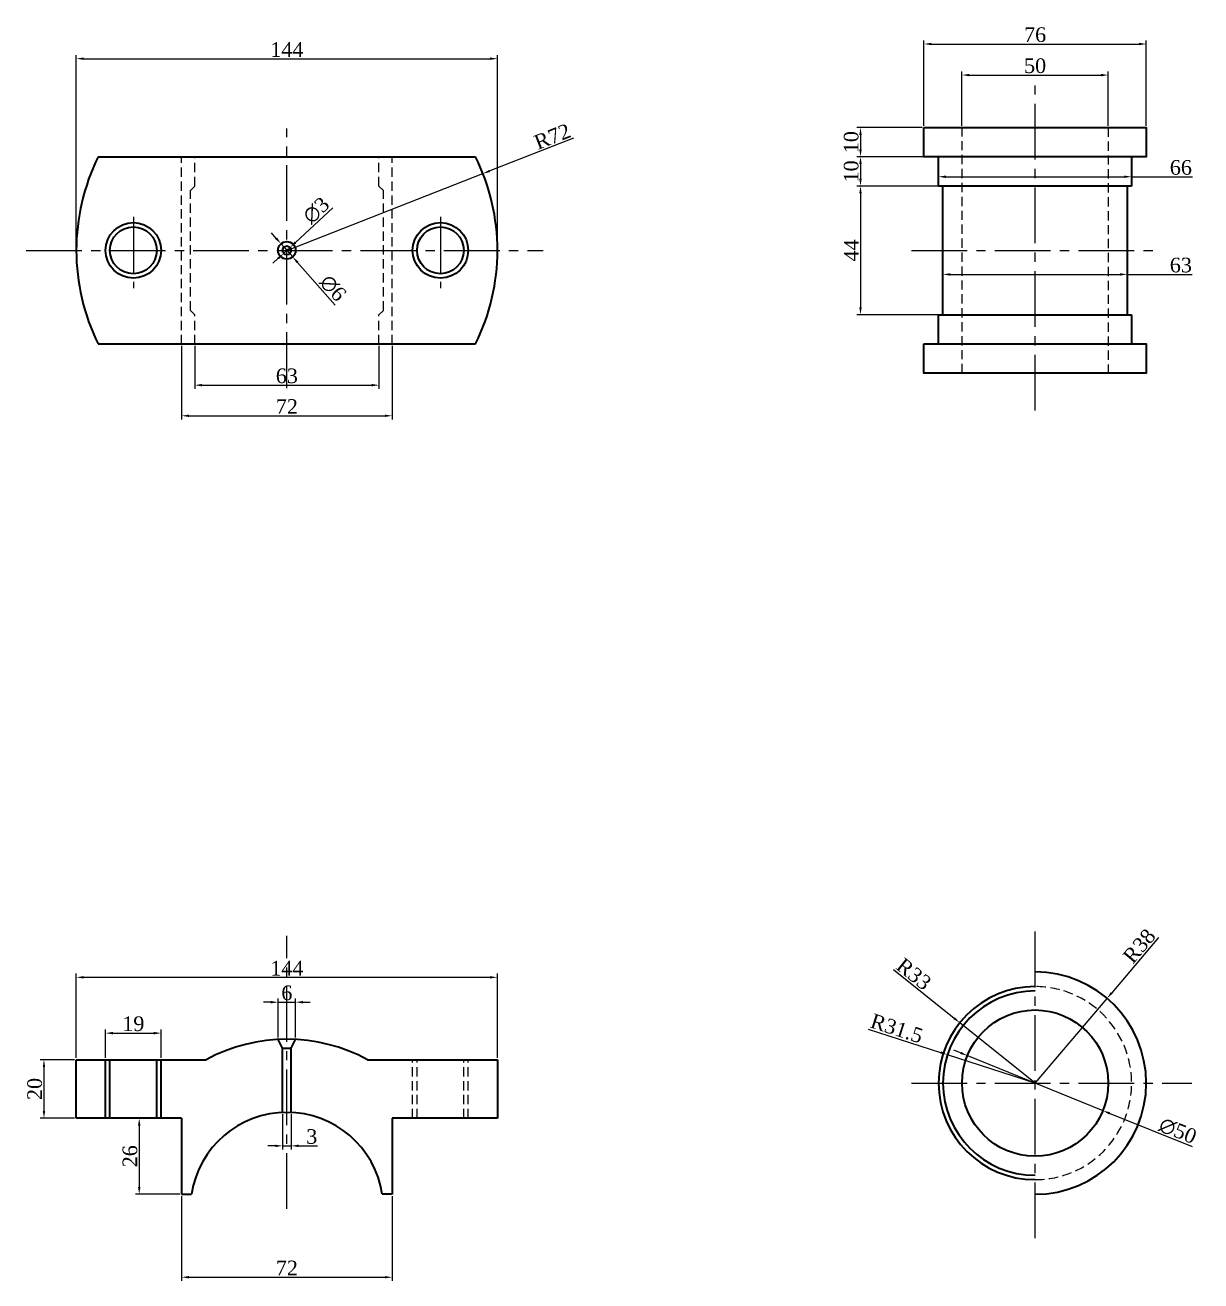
# Model space of a CAD drawing. Header units: millimetres. Extents: x 15432319 to 15433264, y 6507346 to 6507803.
# Drawn here: x 15432861.9 to 15433263.9, y 6507352.6 to 6507781.8 of the extents above; entities that cross this region are included whole.
import ezdxf

# ---------------------------------------------------------------- set-up
doc = ezdxf.new("R2010")
doc.units = ezdxf.units.MM
doc.header["$PDSIZE"] = 5
doc.linetypes.add('CENTER2', pattern=[28.575, 19.05, -3.175, 3.175, -3.175])
doc.linetypes.add('HIDDEN2', pattern=[4.7625, 3.175, -1.5875])
for name, color, linetype, lineweight in [('Center', 1, 'CENTER2', 18), ('Dimension', 123, 'Continuous', 18), ('Hidden', 5, 'HIDDEN2', 18), ('Object', 7, 'Continuous', 35)]:
    doc.layers.add(name, color=color, linetype=linetype, lineweight=lineweight)
doc.styles.get("Standard").update_dxf_attribs({"font": 'times.ttf'})
doc.dimstyles.new('ISO-25', dxfattribs={"dimtxt": 2.5, "dimasz": 2.5, "dimexe": 1.25, "dimexo": 0.625, "dimtad": 1, "dimtxsty": 'Standard', "dimcen": 2.5, "dimadec": 0, "dimazin": 0, "dimtfac": 1, "dimtmove": 0, "dimatfit": 3, "dimfxl": 1, "dimarcsym": 0})

# ---------------------------------------------------------------- blocks, each defined once
blk = doc.blocks.new('*D41')
at = {"layer": 'Defpoints', "color": 0, "transparency": 16777216}
for p in [(15432915.38, 6507408.17), (15432900.89, 6507382.17), (15432915.38, 6507382.17)]:
    blk.add_point(p, dxfattribs=at)
at = {"layer": 'Dimension', "transparency": 16777216}
for p, q in [((15432914.76, 6507408.17), (15432899.64, 6507408.17)), ((15432900.89, 6507405.67), (15432900.89, 6507384.67)), ((15432914.76, 6507382.17), (15432899.64, 6507382.17))]:
    blk.add_line(p, q, dxfattribs=at)
for points in [[(15432900.48, 6507405.67), (15432901.31, 6507405.67), (15432900.89, 6507408.17)], [(15432900.48, 6507384.67), (15432901.31, 6507384.67), (15432900.89, 6507382.17)]]:
    blk.add_solid(points, dxfattribs=at)
at = {"layer": 'Dimension', "transparency": 16777216, "insert": (15432897.73, 6507395.17), "char_height": 5, "attachment_point": 5, "rotation": 90}
blk.add_mtext('26', dxfattribs=at)
blk = doc.blocks.new('*D42')
at = {"layer": 'Defpoints', "color": 0, "transparency": 16777216}
for p in [(15432915.38, 6507382.17), (15432987.38, 6507382.17), (15432987.38, 6507353.81)]:
    blk.add_point(p, dxfattribs=at)
at = {"layer": 'Dimension', "transparency": 16777216}
for p, q in [((15432915.38, 6507381.54), (15432915.38, 6507352.56)), ((15432987.38, 6507381.54), (15432987.38, 6507352.56)), ((15432917.88, 6507353.81), (15432984.88, 6507353.81))]:
    blk.add_line(p, q, dxfattribs=at)
for points in [[(15432917.88, 6507354.23), (15432917.88, 6507353.4), (15432915.38, 6507353.81)], [(15432984.88, 6507354.23), (15432984.88, 6507353.4), (15432987.38, 6507353.81)]]:
    blk.add_solid(points, dxfattribs=at)
at = {"layer": 'Dimension', "transparency": 16777216, "insert": (15432951.38, 6507356.99), "char_height": 5, "attachment_point": 5}
blk.add_mtext('72', dxfattribs=at)
blk = doc.blocks.new('*D44')
at = {"layer": 'Defpoints', "color": 0, "transparency": 16777216}
for p in [(15432879.38, 6507428.17), (15432868.32, 6507408.17), (15432879.38, 6507408.17)]:
    blk.add_point(p, dxfattribs=at)
at = {"layer": 'Dimension', "transparency": 16777216}
for p, q in [((15432878.76, 6507428.17), (15432867.07, 6507428.17)), ((15432868.32, 6507425.67), (15432868.32, 6507410.67)), ((15432878.76, 6507408.17), (15432867.07, 6507408.17))]:
    blk.add_line(p, q, dxfattribs=at)
for points in [[(15432867.91, 6507425.67), (15432868.74, 6507425.67), (15432868.32, 6507428.17)], [(15432867.91, 6507410.67), (15432868.74, 6507410.67), (15432868.32, 6507408.17)]]:
    blk.add_solid(points, dxfattribs=at)
at = {"layer": 'Dimension', "transparency": 16777216, "insert": (15432865.16, 6507418.17), "char_height": 5, "attachment_point": 5, "rotation": 90}
blk.add_mtext('20', dxfattribs=at)
blk = doc.blocks.new('*D45')
at = {"layer": 'Defpoints', "color": 0, "transparency": 16777216}
for p in [(15432908.38, 6507437.25), (15432889.38, 6507428.17), (15432908.38, 6507428.17)]:
    blk.add_point(p, dxfattribs=at)
at = {"layer": 'Dimension', "transparency": 16777216}
for p, q in [((15432889.38, 6507428.79), (15432889.38, 6507438.5)), ((15432891.88, 6507437.25), (15432905.88, 6507437.25)), ((15432908.38, 6507428.79), (15432908.38, 6507438.5))]:
    blk.add_line(p, q, dxfattribs=at)
for points in [[(15432891.88, 6507437.67), (15432891.88, 6507436.83), (15432889.38, 6507437.25)], [(15432905.88, 6507437.67), (15432905.88, 6507436.83), (15432908.38, 6507437.25)]]:
    blk.add_solid(points, dxfattribs=at)
at = {"layer": 'Dimension', "transparency": 16777216, "insert": (15432898.88, 6507440.43), "char_height": 5, "attachment_point": 5}
blk.add_mtext('19', dxfattribs=at)
blk = doc.blocks.new('*D46')
at = {"layer": 'Defpoints', "color": 0, "transparency": 16777216}
for p in [(15432954.38, 6507447.83), (15432948.38, 6507435.09), (15432954.38, 6507435.09)]:
    blk.add_point(p, dxfattribs=at)
at = {"layer": 'Dimension', "transparency": 16777216}
for p, q in [((15432948.38, 6507435.71), (15432948.38, 6507449.08)), ((15432954.38, 6507435.71), (15432954.38, 6507449.08)), ((15432945.88, 6507447.83), (15432943.38, 6507447.83)), ((15432948.38, 6507447.83), (15432954.38, 6507447.83)), ((15432956.88, 6507447.83), (15432959.38, 6507447.83))]:
    blk.add_line(p, q, dxfattribs=at)
for points in [[(15432945.88, 6507448.24), (15432945.88, 6507447.41), (15432948.38, 6507447.83)], [(15432956.88, 6507448.24), (15432956.88, 6507447.41), (15432954.38, 6507447.83)]]:
    blk.add_solid(points, dxfattribs=at)
at = {"layer": 'Dimension', "transparency": 16777216, "insert": (15432951.38, 6507451), "char_height": 5, "attachment_point": 5}
blk.add_mtext('6', dxfattribs=at)
blk = doc.blocks.new('*D47')
at = {"layer": 'Defpoints', "color": 0, "transparency": 16777216}
for p in [(15432949.88, 6507410.13), (15432952.88, 6507410.13), (15432952.88, 6507398.72)]:
    blk.add_point(p, dxfattribs=at)
at = {"layer": 'Dimension', "transparency": 16777216}
for p, q in [((15432949.88, 6507409.51), (15432949.88, 6507397.47)), ((15432952.88, 6507409.51), (15432952.88, 6507397.47)), ((15432947.38, 6507398.72), (15432944.88, 6507398.72)), ((15432949.88, 6507398.72), (15432952.88, 6507398.72)), ((15432955.38, 6507398.72), (15432961.91, 6507398.72))]:
    blk.add_line(p, q, dxfattribs=at)
for points in [[(15432947.38, 6507399.14), (15432947.38, 6507398.31), (15432949.88, 6507398.72)], [(15432955.38, 6507399.14), (15432955.38, 6507398.31), (15432952.88, 6507398.72)]]:
    blk.add_solid(points, dxfattribs=at)
at = {"layer": 'Dimension', "transparency": 16777216, "insert": (15432959.9, 6507401.89), "char_height": 5, "attachment_point": 5}
blk.add_mtext('3', dxfattribs=at)
blk = doc.blocks.new('*D48')
at = {"layer": 'Defpoints', "color": 0, "transparency": 16777216}
for p in [(15433023.38, 6507456.33), (15432879.38, 6507428.17), (15433023.38, 6507428.17)]:
    blk.add_point(p, dxfattribs=at)
at = {"layer": 'Dimension', "transparency": 16777216}
for p, q in [((15432879.38, 6507428.79), (15432879.38, 6507457.58)), ((15433023.38, 6507428.79), (15433023.38, 6507457.58)), ((15432881.88, 6507456.33), (15433020.88, 6507456.33))]:
    blk.add_line(p, q, dxfattribs=at)
for points in [[(15432881.88, 6507456.74), (15432881.88, 6507455.91), (15432879.38, 6507456.33)], [(15433020.88, 6507456.74), (15433020.88, 6507455.91), (15433023.38, 6507456.33)]]:
    blk.add_solid(points, dxfattribs=at)
at = {"layer": 'Dimension', "transparency": 16777216, "insert": (15432951.38, 6507459.45), "char_height": 5, "attachment_point": 5}
blk.add_mtext('144', dxfattribs=at)
blk = doc.blocks.new('*D50')
at = {"layer": 'Defpoints', "color": 0, "transparency": 16777216}
for p in [(15433023.38, 6507770.34), (15432879.38, 6507704.81), (15433023.38, 6507704.81)]:
    blk.add_point(p, dxfattribs=at)
at = {"layer": 'Dimension', "transparency": 16777216}
for p, q in [((15432879.38, 6507705.44), (15432879.38, 6507771.59)), ((15432881.88, 6507770.34), (15433020.88, 6507770.34)), ((15433023.38, 6507705.44), (15433023.38, 6507771.59))]:
    blk.add_line(p, q, dxfattribs=at)
for points in [[(15432881.88, 6507770.76), (15432881.88, 6507769.93), (15432879.38, 6507770.34)], [(15433020.88, 6507770.76), (15433020.88, 6507769.93), (15433023.38, 6507770.34)]]:
    blk.add_solid(points, dxfattribs=at)
at = {"layer": 'Dimension', "transparency": 16777216, "insert": (15432951.38, 6507773.47), "char_height": 5, "attachment_point": 5}
blk.add_mtext('144', dxfattribs=at)
blk = doc.blocks.new('*D51')
at = {"layer": 'Defpoints', "color": 0, "transparency": 16777216}
for p in [(15433018.43, 6507731.06), (15432951.38, 6507704.81)]:
    blk.add_point(p, dxfattribs=at)
at = {"layer": 'Dimension', "transparency": 16777216}
for p, q in [((15433049.43, 6507743.2), (15433020.75, 6507731.97)), ((15432951.38, 6507704.81), (15433018.43, 6507731.06))]:
    blk.add_line(p, q, dxfattribs=at)
blk.add_solid([(15433020.6, 6507732.36), (15433020.91, 6507731.59), (15433018.43, 6507731.06)], dxfattribs=at)
at = {"layer": 'Dimension', "transparency": 16777216, "insert": (15433042.16, 6507743.76), "char_height": 5, "attachment_point": 5, "rotation": 21.3804}
blk.add_mtext('R72', dxfattribs=at)
blk = doc.blocks.new('*D52')
at = {"layer": 'Defpoints', "color": 0, "transparency": 16777216}
for p in [(15432949.39, 6507707.06), (15432953.37, 6507702.57)]:
    blk.add_point(p, dxfattribs=at)
at = {"layer": 'Dimension', "transparency": 16777216}
for p, q in [((15432947.73, 6507708.93), (15432946.07, 6507710.8)), ((15432949.39, 6507707.06), (15432953.37, 6507702.57)), ((15432967.95, 6507686.14), (15432955.03, 6507700.7))]:
    blk.add_line(p, q, dxfattribs=at)
for points in [[(15432948.04, 6507709.21), (15432947.42, 6507708.65), (15432949.39, 6507707.06)], [(15432955.34, 6507700.98), (15432954.72, 6507700.42), (15432953.37, 6507702.57)]]:
    blk.add_solid(points, dxfattribs=at)
at = {"layer": 'Dimension', "transparency": 16777216, "insert": (15432967.14, 6507691.92), "char_height": 5, "attachment_point": 5, "rotation": 311.5821}
blk.add_mtext('∅6', dxfattribs=at)
blk = doc.blocks.new('*D53')
at = {"layer": 'Defpoints', "color": 0, "transparency": 16777216}
for p in [(15432952.48, 6507705.83), (15432950.28, 6507703.8)]:
    blk.add_point(p, dxfattribs=at)
at = {"layer": 'Dimension', "transparency": 16777216}
for p, q in [((15432967.07, 6507719.31), (15432954.32, 6507707.53)), ((15432950.28, 6507703.8), (15432952.48, 6507705.83)), ((15432948.44, 6507702.1), (15432946.61, 6507700.4))]:
    blk.add_line(p, q, dxfattribs=at)
for points in [[(15432954.04, 6507707.84), (15432954.6, 6507707.22), (15432952.48, 6507705.83)], [(15432948.16, 6507702.41), (15432948.73, 6507701.79), (15432950.28, 6507703.8)]]:
    blk.add_solid(points, dxfattribs=at)
at = {"layer": 'Dimension', "transparency": 16777216, "insert": (15432961.42, 6507718.5), "char_height": 5, "attachment_point": 5, "rotation": 42.7493}
blk.add_mtext('∅3', dxfattribs=at)
blk = doc.blocks.new('*D54')
at = {"layer": 'Defpoints', "color": 0, "transparency": 16777216}
for p in [(15432919.88, 6507672.81), (15432982.88, 6507672.81), (15432982.88, 6507658.74)]:
    blk.add_point(p, dxfattribs=at)
at = {"layer": 'Dimension', "transparency": 16777216}
for p, q in [((15432919.88, 6507672.19), (15432919.88, 6507657.49)), ((15432982.88, 6507672.19), (15432982.88, 6507657.49)), ((15432922.38, 6507658.74), (15432980.38, 6507658.74))]:
    blk.add_line(p, q, dxfattribs=at)
for points in [[(15432922.38, 6507659.16), (15432922.38, 6507658.32), (15432919.88, 6507658.74)], [(15432980.38, 6507659.16), (15432980.38, 6507658.32), (15432982.88, 6507658.74)]]:
    blk.add_solid(points, dxfattribs=at)
at = {"layer": 'Dimension', "transparency": 16777216, "insert": (15432951.38, 6507661.91), "char_height": 5, "attachment_point": 5}
blk.add_mtext('63', dxfattribs=at)
blk = doc.blocks.new('*D55')
at = {"layer": 'Defpoints', "color": 0, "transparency": 16777216}
for p in [(15432915.38, 6507672.81), (15432987.38, 6507672.81), (15432987.38, 6507648.28)]:
    blk.add_point(p, dxfattribs=at)
at = {"layer": 'Dimension', "transparency": 16777216}
for p, q in [((15432915.38, 6507672.19), (15432915.38, 6507647.03)), ((15432987.38, 6507672.19), (15432987.38, 6507647.03)), ((15432917.88, 6507648.28), (15432984.88, 6507648.28))]:
    blk.add_line(p, q, dxfattribs=at)
for points in [[(15432917.88, 6507648.69), (15432917.88, 6507647.86), (15432915.38, 6507648.28)], [(15432984.88, 6507648.69), (15432984.88, 6507647.86), (15432987.38, 6507648.28)]]:
    blk.add_solid(points, dxfattribs=at)
at = {"layer": 'Dimension', "transparency": 16777216, "insert": (15432951.38, 6507651.45), "char_height": 5, "attachment_point": 5}
blk.add_mtext('72', dxfattribs=at)
blk = doc.blocks.new('*D56')
at = {"layer": 'Defpoints', "color": 0, "transparency": 16777216}
for p in [(15433175.73, 6507726.81), (15433147.53, 6507682.81), (15433175.73, 6507682.81)]:
    blk.add_point(p, dxfattribs=at)
at = {"layer": 'Dimension', "transparency": 16777216}
for p, q in [((15433175.11, 6507726.81), (15433146.28, 6507726.81)), ((15433147.53, 6507724.31), (15433147.53, 6507685.31)), ((15433175.11, 6507682.81), (15433146.28, 6507682.81))]:
    blk.add_line(p, q, dxfattribs=at)
for points in [[(15433147.11, 6507724.31), (15433147.94, 6507724.31), (15433147.53, 6507726.81)], [(15433147.11, 6507685.31), (15433147.94, 6507685.31), (15433147.53, 6507682.81)]]:
    blk.add_solid(points, dxfattribs=at)
at = {"layer": 'Dimension', "transparency": 16777216, "insert": (15433144.4, 6507704.81), "char_height": 5, "attachment_point": 5, "rotation": 90}
blk.add_mtext('44', dxfattribs=at)
blk = doc.blocks.new('*D57')
at = {"layer": 'Defpoints', "color": 0, "transparency": 16777216}
for p in [(15433174.23, 6507736.81), (15433147.53, 6507726.81), (15433174.23, 6507726.81)]:
    blk.add_point(p, dxfattribs=at)
at = {"layer": 'Dimension', "transparency": 16777216}
for p, q in [((15433173.61, 6507736.81), (15433146.28, 6507736.81)), ((15433147.53, 6507734.31), (15433147.53, 6507729.31)), ((15433173.61, 6507726.81), (15433146.28, 6507726.81))]:
    blk.add_line(p, q, dxfattribs=at)
for points in [[(15433147.11, 6507734.31), (15433147.94, 6507734.31), (15433147.53, 6507736.81)], [(15433147.11, 6507729.31), (15433147.94, 6507729.31), (15433147.53, 6507726.81)]]:
    blk.add_solid(points, dxfattribs=at)
at = {"layer": 'Dimension', "transparency": 16777216, "insert": (15433144.36, 6507731.81), "char_height": 5, "attachment_point": 5, "rotation": 90}
blk.add_mtext('10', dxfattribs=at)
blk = doc.blocks.new('*D58')
at = {"layer": 'Defpoints', "color": 0, "transparency": 16777216}
for p in [(15433169.23, 6507746.81), (15433147.53, 6507736.81), (15433169.23, 6507736.81)]:
    blk.add_point(p, dxfattribs=at)
at = {"layer": 'Dimension', "transparency": 16777216}
for p, q in [((15433168.61, 6507746.81), (15433146.28, 6507746.81)), ((15433147.53, 6507744.31), (15433147.53, 6507739.31)), ((15433168.61, 6507736.81), (15433146.28, 6507736.81))]:
    blk.add_line(p, q, dxfattribs=at)
for points in [[(15433147.11, 6507744.31), (15433147.94, 6507744.31), (15433147.53, 6507746.81)], [(15433147.11, 6507739.31), (15433147.94, 6507739.31), (15433147.53, 6507736.81)]]:
    blk.add_solid(points, dxfattribs=at)
at = {"layer": 'Dimension', "transparency": 16777216, "insert": (15433144.36, 6507741.81), "char_height": 5, "attachment_point": 5, "rotation": 90}
blk.add_mtext('10', dxfattribs=at)
blk = doc.blocks.new('*D59')
at = {"layer": 'Defpoints', "color": 0, "transparency": 16777216}
for p in [(15433245.23, 6507775.36), (15433169.23, 6507746.81), (15433245.23, 6507746.81)]:
    blk.add_point(p, dxfattribs=at)
at = {"layer": 'Dimension', "transparency": 16777216}
for p, q in [((15433169.23, 6507747.44), (15433169.23, 6507776.61)), ((15433171.73, 6507775.36), (15433242.73, 6507775.36)), ((15433245.23, 6507747.44), (15433245.23, 6507776.61))]:
    blk.add_line(p, q, dxfattribs=at)
for points in [[(15433171.73, 6507775.78), (15433171.73, 6507774.94), (15433169.23, 6507775.36)], [(15433242.73, 6507775.78), (15433242.73, 6507774.94), (15433245.23, 6507775.36)]]:
    blk.add_solid(points, dxfattribs=at)
at = {"layer": 'Dimension', "transparency": 16777216, "insert": (15433207.23, 6507778.53), "char_height": 5, "attachment_point": 5}
blk.add_mtext('76', dxfattribs=at)
blk = doc.blocks.new('*D60')
at = {"layer": 'Defpoints', "color": 0, "transparency": 16777216}
for p in [(15433240.23, 6507729.98), (15433174.23, 6507726.81), (15433240.23, 6507726.81)]:
    blk.add_point(p, dxfattribs=at)
at = {"layer": 'Dimension', "transparency": 16777216}
for p, q in [((15433174.23, 6507727.44), (15433174.23, 6507731.23)), ((15433240.23, 6507727.44), (15433240.23, 6507731.23)), ((15433176.73, 6507729.98), (15433237.73, 6507729.98)), ((15433240.23, 6507729.98), (15433261.08, 6507729.98))]:
    blk.add_line(p, q, dxfattribs=at)
for points in [[(15433176.73, 6507730.4), (15433176.73, 6507729.57), (15433174.23, 6507729.98)], [(15433237.73, 6507730.4), (15433237.73, 6507729.57), (15433240.23, 6507729.98)]]:
    blk.add_solid(points, dxfattribs=at)
at = {"layer": 'Dimension', "transparency": 16777216, "insert": (15433257.07, 6507733.15), "char_height": 5, "attachment_point": 5}
blk.add_mtext('66', dxfattribs=at)
blk = doc.blocks.new('*D61')
at = {"layer": 'Defpoints', "color": 0, "transparency": 16777216}
for p in [(15433238.73, 6507696.6), (15433175.73, 6507682.81), (15433238.73, 6507682.81)]:
    blk.add_point(p, dxfattribs=at)
at = {"layer": 'Dimension', "transparency": 16777216}
for p, q in [((15433175.73, 6507683.44), (15433175.73, 6507697.85)), ((15433238.73, 6507683.44), (15433238.73, 6507697.85)), ((15433178.23, 6507696.6), (15433236.23, 6507696.6)), ((15433238.73, 6507696.6), (15433260.92, 6507696.6))]:
    blk.add_line(p, q, dxfattribs=at)
for points in [[(15433178.23, 6507697.02), (15433178.23, 6507696.18), (15433175.73, 6507696.6)], [(15433236.23, 6507697.02), (15433236.23, 6507696.18), (15433238.73, 6507696.6)]]:
    blk.add_solid(points, dxfattribs=at)
at = {"layer": 'Dimension', "transparency": 16777216, "insert": (15433257.07, 6507699.77), "char_height": 5, "attachment_point": 5}
blk.add_mtext('63', dxfattribs=at)
blk = doc.blocks.new('*D62')
at = {"layer": 'Defpoints', "color": 0, "transparency": 16777216}
for p in [(15433232.23, 6507764.74), (15433182.23, 6507746.81), (15433232.23, 6507746.81)]:
    blk.add_point(p, dxfattribs=at)
at = {"layer": 'Dimension', "transparency": 16777216}
for p, q in [((15433182.23, 6507747.44), (15433182.23, 6507765.99)), ((15433232.23, 6507747.44), (15433232.23, 6507765.99)), ((15433184.73, 6507764.74), (15433229.73, 6507764.74))]:
    blk.add_line(p, q, dxfattribs=at)
for points in [[(15433184.73, 6507765.16), (15433184.73, 6507764.32), (15433182.23, 6507764.74)], [(15433229.73, 6507765.16), (15433229.73, 6507764.32), (15433232.23, 6507764.74)]]:
    blk.add_solid(points, dxfattribs=at)
at = {"layer": 'Dimension', "transparency": 16777216, "insert": (15433207.23, 6507767.91), "char_height": 5, "attachment_point": 5}
blk.add_mtext('50', dxfattribs=at)
blk = doc.blocks.new('*D63')
at = {"layer": 'Defpoints', "color": 0, "transparency": 16777216}
for p in [(15433231.83, 6507449.14), (15433207.23, 6507420.17)]:
    blk.add_point(p, dxfattribs=at)
at = {"layer": 'Dimension', "transparency": 16777216}
for p, q in [((15433249.48, 6507469.93), (15433233.44, 6507451.04)), ((15433207.23, 6507420.17), (15433231.83, 6507449.14))]:
    blk.add_line(p, q, dxfattribs=at)
blk.add_solid([(15433233.13, 6507451.31), (15433233.76, 6507450.77), (15433231.83, 6507449.14)], dxfattribs=at)
at = {"layer": 'Dimension', "transparency": 16777216, "insert": (15433242.86, 6507467.03), "char_height": 5, "attachment_point": 5, "rotation": 49.67}
blk.add_mtext('R38', dxfattribs=at)
blk = doc.blocks.new('*D64')
at = {"layer": 'Defpoints', "color": 0, "transparency": 16777216}
for p in [(15433181.48, 6507440.8), (15433207.23, 6507420.17)]:
    blk.add_point(p, dxfattribs=at)
at = {"layer": 'Dimension', "transparency": 16777216}
for p, q in [((15433158.79, 6507458.98), (15433179.53, 6507442.36)), ((15433207.23, 6507420.17), (15433181.48, 6507440.8))]:
    blk.add_line(p, q, dxfattribs=at)
blk.add_solid([(15433179.79, 6507442.69), (15433179.27, 6507442.04), (15433181.48, 6507440.8)], dxfattribs=at)
at = {"layer": 'Dimension', "transparency": 16777216, "insert": (15433165.77, 6507457.44), "char_height": 5, "attachment_point": 5, "rotation": 321.3004}
blk.add_mtext('R33', dxfattribs=at)
blk = doc.blocks.new('*D65')
at = {"layer": 'Defpoints', "color": 0, "transparency": 16777216}
for p in [(15433177.27, 6507429.88), (15433207.23, 6507420.17)]:
    blk.add_point(p, dxfattribs=at)
at = {"layer": 'Dimension', "transparency": 16777216}
for p, q in [((15433150.16, 6507438.66), (15433174.89, 6507430.65)), ((15433207.23, 6507420.17), (15433177.27, 6507429.88))]:
    blk.add_line(p, q, dxfattribs=at)
blk.add_solid([(15433175.02, 6507431.04), (15433174.76, 6507430.25), (15433177.27, 6507429.88)], dxfattribs=at)
at = {"layer": 'Dimension', "transparency": 16777216, "insert": (15433159.93, 6507438.83), "char_height": 5, "attachment_point": 5, "rotation": 342.048}
blk.add_mtext('R31.5', dxfattribs=at)
blk = doc.blocks.new('*D67')
at = {"layer": 'Defpoints', "color": 0, "transparency": 16777216}
for p in [(15433184.07, 6507429.57), (15433230.4, 6507410.77)]:
    blk.add_point(p, dxfattribs=at)
at = {"layer": 'Dimension', "transparency": 16777216}
for p, q in [((15433181.75, 6507430.51), (15433179.44, 6507431.45)), ((15433184.07, 6507429.57), (15433230.4, 6507410.77)), ((15433261.03, 6507398.34), (15433232.72, 6507409.83))]:
    blk.add_line(p, q, dxfattribs=at)
for points in [[(15433181.91, 6507430.89), (15433181.6, 6507430.12), (15433184.07, 6507429.57)], [(15433232.87, 6507410.21), (15433232.56, 6507409.44), (15433230.4, 6507410.77)]]:
    blk.add_solid(points, dxfattribs=at)
at = {"layer": 'Dimension', "transparency": 16777216, "insert": (15433256.02, 6507403.86), "char_height": 5, "attachment_point": 5, "rotation": 337.9133}
blk.add_mtext('∅50', dxfattribs=at)

msp = doc.modelspace()

# ---------------------------------------------------------------- linework, layer by layer
at = {"layer": 'Center'}
for p, q in [((15433207.2337, 6507650.0994), (15433207.2337, 6507763.3334)), ((15432951.3819, 6507657.7658), (15432951.3819, 6507746.5247)), ((15432898.8819, 6507716.2319), (15432898.8819, 6507691.8721)), ((15433003.8819, 6507716.2319), (15433003.8819, 6507691.8721)), ((15432862.2307, 6507704.815), (15433039.0467, 6507704.815)), ((15433164.9102, 6507704.815), (15433248.9079, 6507704.815)), ((15432951.3819, 6507377.1668), (15432951.3819, 6507470.5366)), ((15433207.2337, 6507367.1785), (15433207.2337, 6507473.1552)), ((15433164.9102, 6507420.1668), (15433260.813, 6507420.1668))]:
    msp.add_line(p, q, dxfattribs=at)
at = {"layer": 'Hidden'}
for p, q in [((15433182.2337, 6507662.815), (15433182.2337, 6507746.815)), ((15433232.2337, 6507746.815), (15433232.2337, 6507662.815)), ((15432915.3819, 6507672.815), (15432915.3819, 6507736.815)), ((15432919.8819, 6507726.815), (15432919.8819, 6507736.815)), ((15432982.8819, 6507726.815), (15432982.8819, 6507736.815)), ((15432987.3819, 6507672.815), (15432987.3819, 6507736.815)), ((15432919.8819, 6507726.815), (15432918.3819, 6507725.315)), ((15432918.3819, 6507684.315), (15432918.3819, 6507725.315)), ((15432982.8819, 6507726.815), (15432984.3819, 6507725.315)), ((15432984.3819, 6507684.315), (15432984.3819, 6507725.315)), ((15432919.8819, 6507682.815), (15432918.3819, 6507684.315)), ((15432982.8819, 6507682.815), (15432984.3819, 6507684.315)), ((15432919.8819, 6507672.815), (15432919.8819, 6507682.815)), ((15432982.8819, 6507672.815), (15432982.8819, 6507682.815)), ((15432994.3819, 6507408.1668), (15432994.3819, 6507428.1668)), ((15432995.8819, 6507408.1668), (15432995.8819, 6507428.1668)), ((15433011.8819, 6507408.1668), (15433011.8819, 6507428.1668)), ((15433013.3819, 6507408.1668), (15433013.3819, 6507428.1668))]:
    msp.add_line(p, q, dxfattribs=at)
msp.add_arc((15433207.2337, 6507420.1668), 33, 270, 90, dxfattribs=at)
at = {"layer": 'Object'}
for p, q in [((15432886.8838, 6507736.815), (15433015.88, 6507736.815)), ((15433174.2337, 6507726.815), (15433174.2337, 6507736.815)), ((15433240.2337, 6507736.815), (15433240.2337, 6507726.815)), ((15433240.2337, 6507726.815), (15433174.2337, 6507726.815)), ((15433175.7337, 6507682.815), (15433175.7337, 6507726.815)), ((15433238.7337, 6507726.815), (15433238.7337, 6507682.815)), ((15433174.2337, 6507682.815), (15433240.2337, 6507682.815)), ((15433174.2337, 6507672.815), (15433174.2337, 6507682.815)), ((15433240.2337, 6507682.815), (15433240.2337, 6507672.815)), ((15432886.8838, 6507672.815), (15433015.88, 6507672.815)), ((15432949.8819, 6507432.1668), (15432948.3819, 6507435.0892)), ((15432952.8819, 6507432.1668), (15432954.3819, 6507435.0892)), ((15432949.8819, 6507410.1327), (15432949.8819, 6507432.1668)), ((15432949.8819, 6507432.1668), (15432952.8819, 6507432.1668)), ((15432952.8819, 6507410.1327), (15432952.8819, 6507432.1668)), ((15432879.3819, 6507428.1668), (15432923.7594, 6507428.1668)), ((15432879.3819, 6507408.1668), (15432879.3819, 6507428.1668)), ((15432889.3819, 6507408.1668), (15432889.3819, 6507428.1668)), ((15432890.8819, 6507408.1668), (15432890.8819, 6507428.1668)), ((15432906.8819, 6507408.1668), (15432906.8819, 6507428.1668)), ((15432908.3819, 6507408.1668), (15432908.3819, 6507428.1668)), ((15432979.0043, 6507428.1668), (15433023.3819, 6507428.1668)), ((15433023.3819, 6507428.1668), (15433023.3819, 6507408.1668)), ((15432915.3819, 6507408.1668), (15432879.3819, 6507408.1668)), ((15432915.3819, 6507408.1668), (15432915.3819, 6507382.1668)), ((15433023.3819, 6507408.1668), (15432987.3819, 6507408.1668)), ((15432987.3819, 6507408.1668), (15432987.3819, 6507382.1668)), ((15432915.3819, 6507382.1668), (15432918.7629, 6507382.1668)), ((15432987.3819, 6507382.1668), (15432984.0009, 6507382.1668))]:
    msp.add_line(p, q, dxfattribs=at)
for points in [[(15433169.2337, 6507746.815), (15433245.2337, 6507746.815), (15433245.2337, 6507736.815), (15433169.2337, 6507736.815)], [(15433169.2337, 6507672.815), (15433245.2337, 6507672.815), (15433245.2337, 6507662.815), (15433169.2337, 6507662.815)]]:
    msp.add_lwpolyline(points, close=True, dxfattribs=at)
for centre, radius in [((15432898.8819, 6507704.815), 9.5), ((15433003.8819, 6507704.815), 9.5), ((15432898.8819, 6507704.815), 8), ((15433003.8819, 6507704.815), 8), ((15432951.3819, 6507704.815), 3), ((15432951.3819, 6507704.815), 1.5), ((15433207.2337, 6507420.1668), 25)]:
    msp.add_circle(centre, radius, dxfattribs=at)
for centre, radius, start, end in [((15432951.3819, 6507704.815), 72, 153.6122, 206.3878), ((15432951.3819, 6507704.815), 72, 333.6122, 26.3878), ((15433207.2337, 6507420.1668), 38, 270, 90), ((15433207.2337, 6507420.1668), 33, 90, 270), ((15433207.2337, 6507420.1668), 31.5, 90, 270), ((15432951.3819, 6507377.1668), 58, 61.559282, 118.440718), ((15432951.3819, 6507377.1668), 33, 90, 171.285258), ((15432951.3819, 6507377.1668), 33, 8.714742, 90)]:
    msp.add_arc(centre, radius, start, end, dxfattribs=at)

# ---------------------------------------------------------------- dimensions: what is measured, and where the dimension line sits
at = {"layer": 'Dimension'}
for base, p1, p2, picture, middle in [((15433245.2337, 6507775.359), (15433169.2337, 6507746.815), (15433245.2337, 6507746.815), '*D59', (15433207.2337, 6507778.5344)), ((15433023.3819, 6507770.3449), (15432879.3819, 6507704.815), (15433023.3819, 6507704.815), '*D50', (15432951.3819, 6507773.4699)), ((15433232.2337, 6507764.7413), (15433182.2337, 6507746.815), (15433232.2337, 6507746.815), '*D62', (15433207.2337, 6507767.9095)), ((15432987.3819, 6507648.2766), (15432915.3819, 6507672.815), (15432987.3819, 6507672.815), '*D55', (15432951.3819, 6507651.452)), ((15432982.8819, 6507658.741), (15432919.8819, 6507672.815), (15432982.8819, 6507672.815), '*D54', (15432951.3819, 6507661.9092)), ((15433023.3819, 6507456.3263), (15432879.3819, 6507428.1668), (15433023.3819, 6507428.1668), '*D48', (15432951.3819, 6507459.4513)), ((15432954.3819, 6507447.8273), (15432948.3819, 6507435.0892), (15432954.3819, 6507435.0892), '*D46', (15432951.3819, 6507450.9956)), ((15432908.3819, 6507437.2508), (15432889.3819, 6507428.1668), (15432908.3819, 6507428.1668), '*D45', (15432898.8819, 6507440.4263)), ((15432952.8819, 6507398.7221), (15432949.8819, 6507410.1327), (15432952.8819, 6507410.1327), '*D47', (15432959.8966, 6507401.8904)), ((15432987.3819, 6507353.814), (15432915.3819, 6507382.1668), (15432987.3819, 6507382.1668), '*D42', (15432951.3819, 6507356.9895))]:
    dim = msp.add_linear_dim(base=base, p1=p1, p2=p2, dimstyle='ISO-25', override={"dimtxt": 5, "dimdec": 3, "dimdsep": 46, "dimcen": 5, "dimclrd": 256, "dimclre": 256, "dimclrt": 256, "dimtdec": 3, "dimfrac": 2, "dimlwd": 65535, "dimlwe": 65535}, dxfattribs=at)
    dim.commit()
    dim.dimension.update_dxf_attribs({"geometry": picture, "text_midpoint": middle})
for center, mpoint, picture, middle in [((15432951.3819, 6507704.815), (15433018.4269, 6507731.0632), '*D51', (15433043.3174, 6507740.8078)), ((15433207.2337, 6507420.1668), (15433231.8269, 6507449.1354), '*D63', (15433245.2745, 6507464.9754)), ((15433207.2337, 6507420.1668), (15433181.4794, 6507440.7997), '*D64', (15433163.794, 6507454.9681)), ((15433207.2337, 6507420.1668), (15433177.2673, 6507429.8758), '*D65', (15433158.9487, 6507435.8108))]:
    dim = msp.add_radius_dim(center=center, mpoint=mpoint, dimstyle='ISO-25', override={"dimtxt": 5, "dimdec": 3, "dimdsep": 46, "dimcen": 5, "dimclrd": 256, "dimclre": 256, "dimclrt": 256, "dimtdec": 3, "dimfrac": 2, "dimlwd": 65535, "dimlwe": 65535}, dxfattribs=at)
    dim.commit()
    dim.dimension.update_dxf_attribs({"geometry": picture, "text_midpoint": middle, "dimtype": 164})
for base, p1, p2, picture, middle in [((15433147.5271, 6507736.815), (15433169.2337, 6507746.815), (15433169.2337, 6507736.815), '*D58', (15433144.3589, 6507741.815)), ((15433147.5271, 6507726.815), (15433174.2337, 6507736.815), (15433174.2337, 6507726.815), '*D57', (15433144.3589, 6507731.815)), ((15433147.5271, 6507682.815), (15433175.7337, 6507726.815), (15433175.7337, 6507682.815), '*D56', (15433144.4021, 6507704.815)), ((15432868.3235, 6507408.1668), (15432879.3819, 6507428.1668), (15432879.3819, 6507408.1668), '*D44', (15432865.1552, 6507418.1668)), ((15432900.8935, 6507382.1668), (15432915.3819, 6507408.1668), (15432915.3819, 6507382.1668), '*D41', (15432897.7253, 6507395.1668))]:
    dim = msp.add_linear_dim(base=base, p1=p1, p2=p2, angle=90, dimstyle='ISO-25', override={"dimtxt": 5, "dimdec": 3, "dimdsep": 46, "dimcen": 5, "dimclrd": 256, "dimclre": 256, "dimclrt": 256, "dimtdec": 3, "dimfrac": 2, "dimlwd": 65535, "dimlwe": 65535}, dxfattribs=at)
    dim.commit()
    dim.dimension.update_dxf_attribs({"geometry": picture, "text_midpoint": middle})
for base, p1, p2, picture, middle in [((15433240.2337, 6507729.9833), (15433174.2337, 6507726.815), (15433240.2337, 6507726.815), '*D60', (15433257.0692, 6507729.9833)), ((15433238.7337, 6507696.6011), (15433175.7337, 6507682.815), (15433238.7337, 6507682.815), '*D61', (15433257.0692, 6507696.6011))]:
    dim = msp.add_linear_dim(base=base, p1=p1, p2=p2, dimstyle='ISO-25', override={"dimtxt": 5, "dimdec": 3, "dimdsep": 46, "dimcen": 5, "dimclrd": 256, "dimclre": 256, "dimclrt": 256, "dimtdec": 3, "dimfrac": 2, "dimlwd": 65535, "dimlwe": 65535}, dxfattribs=at)
    dim.commit()
    dim.dimension.update_dxf_attribs({"geometry": picture, "text_midpoint": middle, "dimtype": 160})
for p1, p2, picture, middle in [((15432950.2804, 6507703.7968), (15432952.4834, 6507705.8332), '*D53', (15432963.6165, 6507716.1243)), ((15432949.3908, 6507707.059), (15432953.373, 6507702.571), '*D52', (15432964.7254, 6507689.7764)), ((15433184.0683, 6507429.5671), (15433230.3991, 6507410.7666), '*D67', (15433254.8012, 6507400.8646))]:
    dim = msp.add_diameter_dim_2p(p1=p1, p2=p2, dimstyle='ISO-25', override={"dimtxt": 5, "dimdec": 3, "dimdsep": 46, "dimcen": 5, "dimclrd": 256, "dimclre": 256, "dimclrt": 256, "dimtdec": 3, "dimfrac": 2, "dimlwd": 65535, "dimlwe": 65535}, dxfattribs=at)
    dim.commit()
    dim.dimension.update_dxf_attribs({"geometry": picture, "text_midpoint": middle, "dimtype": 163})

doc.saveas('drawing.dxf')
